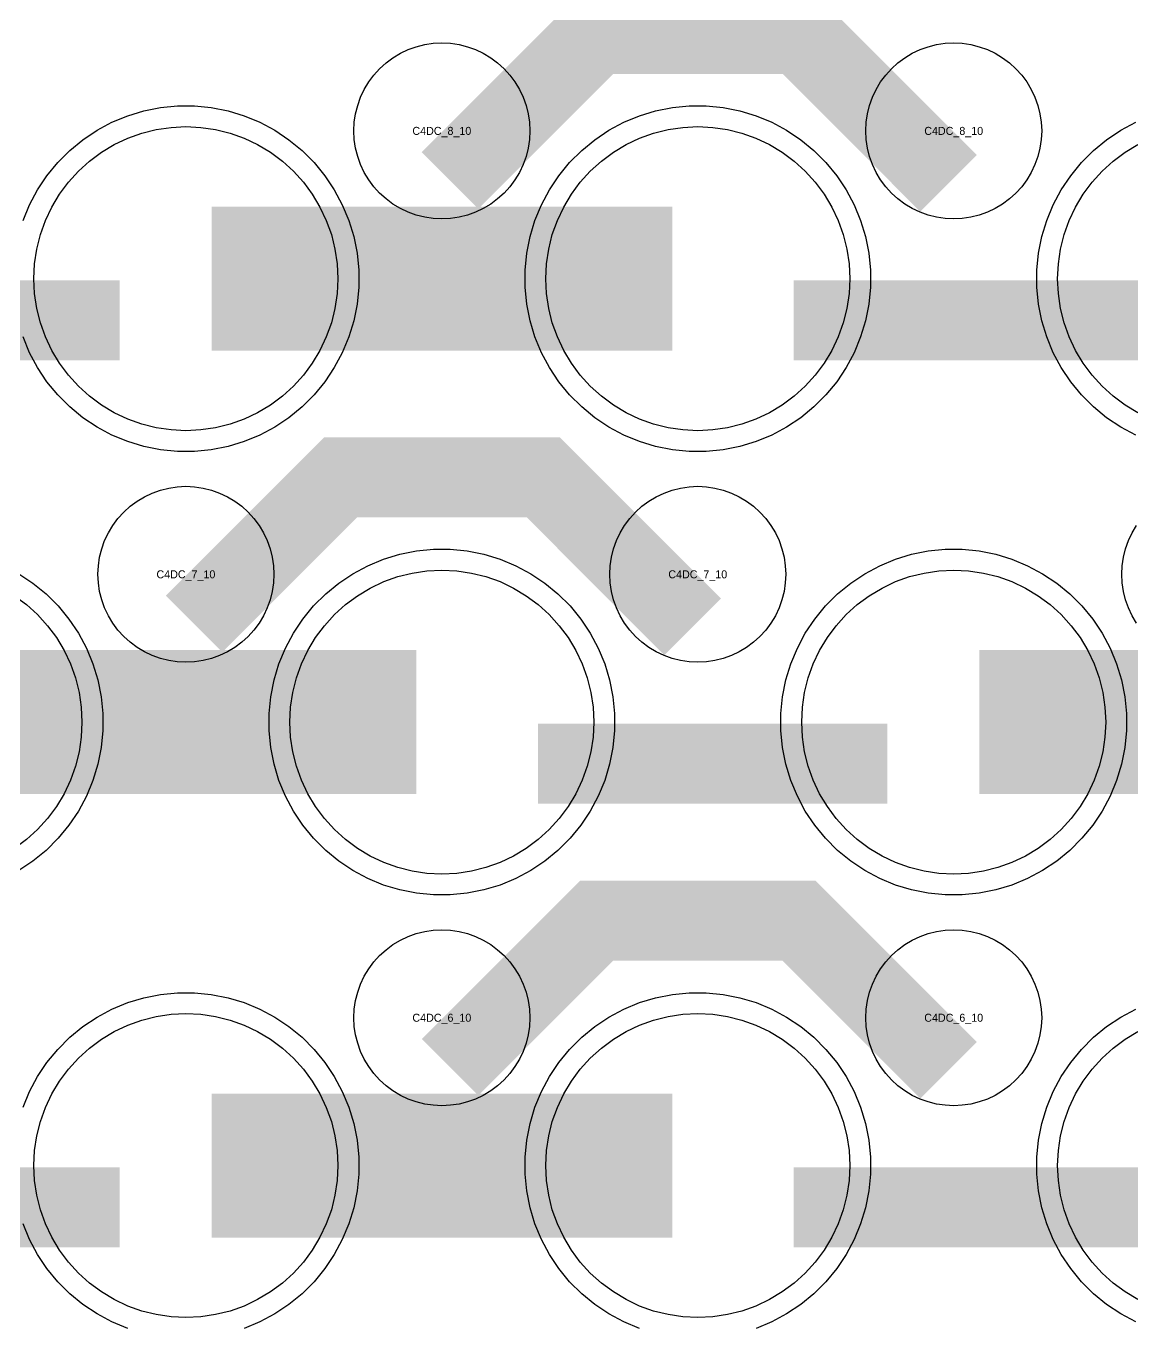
# Model space of a CAD drawing. Extents: x -11880 to 11880, y -14992 to 14992.
# Drawn here: x -8850 to -8504.2, y -14057.4 to -13652.1 of the extents above; entities that cross this region are included whole.
import ezdxf
from ezdxf.enums import TextEntityAlignment as Align

# ---------------------------------------------------------------- set-up
doc = ezdxf.new("R2010")
doc.units = 0
doc.header["$MEASUREMENT"] = 0
for name, color, linetype in [('GDS_775_DT_237', 138, 'CONTINUOUS'), ('RDL1_FS', 34, 'CONTINUOUS'), ('RDL_BS', 160, 'CONTINUOUS')]:
    doc.layers.add(name, color=color, linetype=linetype)

msp = doc.modelspace()

# ---------------------------------------------------------------- linework, layer by layer
at = {"layer": 'RDL1_FS', "color": 241, "true_color": 0xf7abae}
for points in [[(-8800, -13778.559), (-8804.657, -13778.33), (-8809.268, -13777.646), (-8813.791, -13776.514), (-8818.181, -13774.942), (-8822.395, -13772.95), (-8826.395, -13770.552), (-8830.14, -13767.774), (-8833.594, -13764.644), (-8836.724, -13761.19), (-8839.502, -13757.445), (-8841.9, -13753.445), (-8843.892, -13749.231), (-8845.464, -13744.841), (-8846.596, -13740.318), (-8847.28, -13735.707), (-8847.509, -13731.05), (-8847.28, -13726.393), (-8846.596, -13721.782), (-8845.464, -13717.259), (-8843.892, -13712.869), (-8841.9, -13708.655), (-8839.502, -13704.655), (-8836.724, -13700.91), (-8833.594, -13697.456), (-8830.14, -13694.326), (-8826.395, -13691.548), (-8822.395, -13689.15), (-8818.181, -13687.158), (-8813.791, -13685.586), (-8809.268, -13684.454), (-8804.657, -13683.77), (-8800, -13683.541), (-8795.343, -13683.77), (-8790.732, -13684.454), (-8786.209, -13685.586), (-8781.819, -13687.158), (-8777.605, -13689.15), (-8773.605, -13691.548), (-8769.86, -13694.326), (-8766.406, -13697.456), (-8763.276, -13700.91), (-8760.498, -13704.655), (-8758.1, -13708.655), (-8756.108, -13712.869), (-8754.536, -13717.259), (-8753.404, -13721.782), (-8752.72, -13726.393), (-8752.491, -13731.05), (-8752.72, -13735.707), (-8753.404, -13740.318), (-8754.536, -13744.841), (-8756.108, -13749.231), (-8758.1, -13753.445), (-8760.498, -13757.445), (-8763.276, -13761.19), (-8766.406, -13764.644), (-8769.86, -13767.774), (-8773.605, -13770.552), (-8777.605, -13772.95), (-8781.819, -13774.942), (-8786.209, -13776.514), (-8790.732, -13777.646), (-8795.343, -13778.33)], [(-8640, -13778.559), (-8644.657, -13778.33), (-8649.268, -13777.646), (-8653.791, -13776.514), (-8658.181, -13774.942), (-8662.395, -13772.95), (-8666.395, -13770.552), (-8670.14, -13767.774), (-8673.594, -13764.644), (-8676.724, -13761.19), (-8679.502, -13757.445), (-8681.9, -13753.445), (-8683.892, -13749.231), (-8685.464, -13744.841), (-8686.596, -13740.318), (-8687.28, -13735.707), (-8687.509, -13731.05), (-8687.28, -13726.393), (-8686.596, -13721.782), (-8685.464, -13717.259), (-8683.892, -13712.869), (-8681.9, -13708.655), (-8679.502, -13704.655), (-8676.724, -13700.91), (-8673.594, -13697.456), (-8670.14, -13694.326), (-8666.395, -13691.548), (-8662.395, -13689.15), (-8658.181, -13687.158), (-8653.791, -13685.586), (-8649.268, -13684.454), (-8644.657, -13683.77), (-8640, -13683.541), (-8635.343, -13683.77), (-8630.732, -13684.454), (-8626.209, -13685.586), (-8621.819, -13687.158), (-8617.605, -13689.15), (-8613.605, -13691.548), (-8609.86, -13694.326), (-8606.406, -13697.456), (-8603.276, -13700.91), (-8600.498, -13704.655), (-8598.1, -13708.655), (-8596.108, -13712.869), (-8594.536, -13717.259), (-8593.404, -13721.782), (-8592.72, -13726.393), (-8592.491, -13731.05), (-8592.72, -13735.707), (-8593.404, -13740.318), (-8594.536, -13744.841), (-8596.108, -13749.231), (-8598.1, -13753.445), (-8600.498, -13757.445), (-8603.276, -13761.19), (-8606.406, -13764.644), (-8609.86, -13767.774), (-8613.605, -13770.552), (-8617.605, -13772.95), (-8621.819, -13774.942), (-8626.209, -13776.514), (-8630.732, -13777.646), (-8635.343, -13778.33)], [(-8720, -13917.124), (-8724.657, -13916.895), (-8729.268, -13916.211), (-8733.791, -13915.079), (-8738.181, -13913.507), (-8742.395, -13911.515), (-8746.395, -13909.117), (-8750.14, -13906.339), (-8753.594, -13903.209), (-8756.724, -13899.755), (-8759.502, -13896.01), (-8761.9, -13892.01), (-8763.892, -13887.796), (-8765.464, -13883.406), (-8766.596, -13878.883), (-8767.28, -13874.272), (-8767.509, -13869.615), (-8767.28, -13864.958), (-8766.596, -13860.347), (-8765.464, -13855.824), (-8763.892, -13851.434), (-8761.9, -13847.22), (-8759.502, -13843.22), (-8756.724, -13839.475), (-8753.594, -13836.021), (-8750.14, -13832.891), (-8746.395, -13830.113), (-8742.395, -13827.715), (-8738.181, -13825.723), (-8733.791, -13824.151), (-8729.268, -13823.019), (-8724.657, -13822.335), (-8720, -13822.106), (-8715.343, -13822.335), (-8710.732, -13823.019), (-8706.209, -13824.151), (-8701.819, -13825.723), (-8697.605, -13827.715), (-8693.605, -13830.113), (-8689.86, -13832.891), (-8686.406, -13836.021), (-8683.276, -13839.475), (-8680.498, -13843.22), (-8678.1, -13847.22), (-8676.108, -13851.434), (-8674.536, -13855.824), (-8673.404, -13860.347), (-8672.72, -13864.958), (-8672.491, -13869.615), (-8672.72, -13874.272), (-8673.404, -13878.883), (-8674.536, -13883.406), (-8676.108, -13887.796), (-8678.1, -13892.01), (-8680.498, -13896.01), (-8683.276, -13899.755), (-8686.406, -13903.209), (-8689.86, -13906.339), (-8693.605, -13909.117), (-8697.605, -13911.515), (-8701.819, -13913.507), (-8706.209, -13915.079), (-8710.732, -13916.211), (-8715.343, -13916.895)], [(-8560, -13917.124), (-8564.657, -13916.895), (-8569.268, -13916.211), (-8573.791, -13915.079), (-8578.181, -13913.507), (-8582.395, -13911.515), (-8586.395, -13909.117), (-8590.14, -13906.339), (-8593.594, -13903.209), (-8596.724, -13899.755), (-8599.502, -13896.01), (-8601.9, -13892.01), (-8603.892, -13887.796), (-8605.464, -13883.406), (-8606.596, -13878.883), (-8607.28, -13874.272), (-8607.509, -13869.615), (-8607.28, -13864.958), (-8606.596, -13860.347), (-8605.464, -13855.824), (-8603.892, -13851.434), (-8601.9, -13847.22), (-8599.502, -13843.22), (-8596.724, -13839.475), (-8593.594, -13836.021), (-8590.14, -13832.891), (-8586.395, -13830.113), (-8582.395, -13827.715), (-8578.181, -13825.723), (-8573.791, -13824.151), (-8569.268, -13823.019), (-8564.657, -13822.335), (-8560, -13822.106), (-8555.343, -13822.335), (-8550.732, -13823.019), (-8546.209, -13824.151), (-8541.819, -13825.723), (-8537.605, -13827.715), (-8533.605, -13830.113), (-8529.86, -13832.891), (-8526.406, -13836.021), (-8523.276, -13839.475), (-8520.498, -13843.22), (-8518.1, -13847.22), (-8516.108, -13851.434), (-8514.536, -13855.824), (-8513.404, -13860.347), (-8512.72, -13864.958), (-8512.491, -13869.615), (-8512.72, -13874.272), (-8513.404, -13878.883), (-8514.536, -13883.406), (-8516.108, -13887.796), (-8518.1, -13892.01), (-8520.498, -13896.01), (-8523.276, -13899.755), (-8526.406, -13903.209), (-8529.86, -13906.339), (-8533.605, -13909.117), (-8537.605, -13911.515), (-8541.819, -13913.507), (-8546.209, -13915.079), (-8550.732, -13916.211), (-8555.343, -13916.895)], [(-8800, -14055.689), (-8804.657, -14055.46), (-8809.268, -14054.776), (-8813.791, -14053.644), (-8818.181, -14052.072), (-8822.395, -14050.08), (-8826.395, -14047.682), (-8830.14, -14044.904), (-8833.594, -14041.774), (-8836.724, -14038.32), (-8839.502, -14034.575), (-8841.9, -14030.575), (-8843.892, -14026.361), (-8845.464, -14021.971), (-8846.596, -14017.448), (-8847.28, -14012.837), (-8847.509, -14008.18), (-8847.28, -14003.523), (-8846.596, -13998.912), (-8845.464, -13994.389), (-8843.892, -13989.999), (-8841.9, -13985.785), (-8839.502, -13981.785), (-8836.724, -13978.04), (-8833.594, -13974.586), (-8830.14, -13971.456), (-8826.395, -13968.678), (-8822.395, -13966.28), (-8818.181, -13964.288), (-8813.791, -13962.716), (-8809.268, -13961.584), (-8804.657, -13960.9), (-8800, -13960.671), (-8795.343, -13960.9), (-8790.732, -13961.584), (-8786.209, -13962.716), (-8781.819, -13964.288), (-8777.605, -13966.28), (-8773.605, -13968.678), (-8769.86, -13971.456), (-8766.406, -13974.586), (-8763.276, -13978.04), (-8760.498, -13981.785), (-8758.1, -13985.785), (-8756.108, -13989.999), (-8754.536, -13994.389), (-8753.404, -13998.912), (-8752.72, -14003.523), (-8752.491, -14008.18), (-8752.72, -14012.837), (-8753.404, -14017.448), (-8754.536, -14021.971), (-8756.108, -14026.361), (-8758.1, -14030.575), (-8760.498, -14034.575), (-8763.276, -14038.32), (-8766.406, -14041.774), (-8769.86, -14044.904), (-8773.605, -14047.682), (-8777.605, -14050.08), (-8781.819, -14052.072), (-8786.209, -14053.644), (-8790.732, -14054.776), (-8795.343, -14055.46)], [(-8640, -14055.689), (-8644.657, -14055.46), (-8649.268, -14054.776), (-8653.791, -14053.644), (-8658.181, -14052.072), (-8662.395, -14050.08), (-8666.395, -14047.682), (-8670.14, -14044.904), (-8673.594, -14041.774), (-8676.724, -14038.32), (-8679.502, -14034.575), (-8681.9, -14030.575), (-8683.892, -14026.361), (-8685.464, -14021.971), (-8686.596, -14017.448), (-8687.28, -14012.837), (-8687.509, -14008.18), (-8687.28, -14003.523), (-8686.596, -13998.912), (-8685.464, -13994.389), (-8683.892, -13989.999), (-8681.9, -13985.785), (-8679.502, -13981.785), (-8676.724, -13978.04), (-8673.594, -13974.586), (-8670.14, -13971.456), (-8666.395, -13968.678), (-8662.395, -13966.28), (-8658.181, -13964.288), (-8653.791, -13962.716), (-8649.268, -13961.584), (-8644.657, -13960.9), (-8640, -13960.671), (-8635.343, -13960.9), (-8630.732, -13961.584), (-8626.209, -13962.716), (-8621.819, -13964.288), (-8617.605, -13966.28), (-8613.605, -13968.678), (-8609.86, -13971.456), (-8606.406, -13974.586), (-8603.276, -13978.04), (-8600.498, -13981.785), (-8598.1, -13985.785), (-8596.108, -13989.999), (-8594.536, -13994.389), (-8593.404, -13998.912), (-8592.72, -14003.523), (-8592.491, -14008.18), (-8592.72, -14012.837), (-8593.404, -14017.448), (-8594.536, -14021.971), (-8596.108, -14026.361), (-8598.1, -14030.575), (-8600.498, -14034.575), (-8603.276, -14038.32), (-8606.406, -14041.774), (-8609.86, -14044.904), (-8613.605, -14047.682), (-8617.605, -14050.08), (-8621.819, -14052.072), (-8626.209, -14053.644), (-8630.732, -14054.776), (-8635.343, -14055.46)]]:
    msp.add_lwpolyline(points, close=True, dxfattribs=at)
for points in [[(-8502.395, -13772.95), (-8506.395, -13770.552), (-8510.14, -13767.774), (-8513.594, -13764.644), (-8516.724, -13761.19), (-8519.502, -13757.445), (-8521.9, -13753.445), (-8523.892, -13749.231), (-8525.464, -13744.841), (-8526.596, -13740.318), (-8527.28, -13735.707), (-8527.509, -13731.05), (-8527.28, -13726.393), (-8526.596, -13721.782), (-8525.464, -13717.259), (-8523.892, -13712.869), (-8521.9, -13708.655), (-8519.502, -13704.655), (-8516.724, -13700.91), (-8513.594, -13697.456), (-8510.14, -13694.326), (-8506.395, -13691.548), (-8502.395, -13689.15)], [(-8853.605, -13830.113), (-8849.86, -13832.891), (-8846.406, -13836.021), (-8843.276, -13839.475), (-8840.498, -13843.22), (-8838.1, -13847.22), (-8836.108, -13851.434), (-8834.536, -13855.824), (-8833.404, -13860.347), (-8832.72, -13864.958), (-8832.491, -13869.615), (-8832.72, -13874.272), (-8833.404, -13878.883), (-8834.536, -13883.406), (-8836.108, -13887.796), (-8838.1, -13892.01), (-8840.498, -13896.01), (-8843.276, -13899.755), (-8846.406, -13903.209), (-8849.86, -13906.339), (-8853.605, -13909.117)], [(-8502.395, -14050.08), (-8506.395, -14047.682), (-8510.14, -14044.904), (-8513.594, -14041.774), (-8516.724, -14038.32), (-8519.502, -14034.575), (-8521.9, -14030.575), (-8523.892, -14026.361), (-8525.464, -14021.971), (-8526.596, -14017.448), (-8527.28, -14012.837), (-8527.509, -14008.18), (-8527.28, -14003.523), (-8526.596, -13998.912), (-8525.464, -13994.389), (-8523.892, -13989.999), (-8521.9, -13985.785), (-8519.502, -13981.785), (-8516.724, -13978.04), (-8513.594, -13974.586), (-8510.14, -13971.456), (-8506.395, -13968.678), (-8502.395, -13966.28)]]:
    msp.add_lwpolyline(points, dxfattribs=at)
for points in [[(-8791.998, -13731.05, 45, 45, 0), (-8719.998, -13731.05, 45, 45, 0)], [(-8719.998, -13731.05, 45, 45, 0), (-8647.998, -13731.05, 45, 45, 0)], [(-8871.998, -13869.615, 45, 45, 0), (-8799.998, -13869.615, 45, 45, 0)], [(-8799.998, -13869.615, 45, 45, 0), (-8727.998, -13869.615, 45, 45, 0)], [(-8551.998, -13869.615, 45, 45, 0), (-8479.998, -13869.615, 45, 45, 0)], [(-8791.998, -14008.18, 45, 45, 0), (-8719.998, -14008.18, 45, 45, 0)], [(-8719.998, -14008.18, 45, 45, 0), (-8647.998, -14008.18, 45, 45, 0)]]:
    msp.add_lwpolyline(points, format="xyseb", dxfattribs=at)
at = {"layer": 'RDL_BS'}
for points in [[(-8717.438, -13700.364, 25, 25, 0), (-8671.623, -13654.549, 25, 25, 0), (-8638.07, -13654.549, 25, 25, 0)], [(-8561.599, -13701.263, 25, 25, 0), (-8608.313, -13654.549, 25, 25, 0), (-8638.071, -13654.549, 25, 25, 0)], [(-8797.438, -13838.929, 25, 25, 0), (-8751.623, -13793.114, 25, 25, 0), (-8718.07, -13793.114, 25, 25, 0)], [(-8641.599, -13839.828, 25, 25, 0), (-8688.313, -13793.114, 25, 25, 0), (-8718.071, -13793.114, 25, 25, 0)], [(-8717.438, -13977.494, 25, 25, 0), (-8671.623, -13931.679, 25, 25, 0), (-8638.07, -13931.679, 25, 25, 0)], [(-8561.599, -13978.393, 25, 25, 0), (-8608.313, -13931.679, 25, 25, 0), (-8638.071, -13931.679, 25, 25, 0)]]:
    msp.add_lwpolyline(points, format="xyseb", dxfattribs=at)
for points in [[(-8720, -13712.356), (-8722.693, -13712.224), (-8725.365, -13711.828), (-8727.984, -13711.171), (-8730.519, -13710.264), (-8732.956, -13709.112), (-8735.28, -13707.719), (-8737.443, -13706.116), (-8739.442, -13704.304), (-8741.254, -13702.305), (-8742.857, -13700.142), (-8744.25, -13697.818), (-8745.402, -13695.381), (-8746.309, -13692.846), (-8746.966, -13690.227), (-8747.362, -13687.555), (-8747.494, -13684.862), (-8747.362, -13682.169), (-8746.966, -13679.497), (-8746.309, -13676.878), (-8745.402, -13674.343), (-8744.25, -13671.906), (-8742.857, -13669.582), (-8741.254, -13667.419), (-8739.442, -13665.42), (-8737.443, -13663.608), (-8735.28, -13662.005), (-8732.956, -13660.612), (-8730.519, -13659.46), (-8727.984, -13658.553), (-8725.365, -13657.896), (-8722.693, -13657.5), (-8720, -13657.368), (-8717.307, -13657.5), (-8714.635, -13657.896), (-8712.016, -13658.553), (-8709.481, -13659.46), (-8707.044, -13660.612), (-8704.72, -13662.005), (-8702.557, -13663.608), (-8700.558, -13665.42), (-8698.746, -13667.419), (-8697.143, -13669.582), (-8695.75, -13671.906), (-8694.598, -13674.343), (-8693.691, -13676.878), (-8693.034, -13679.497), (-8692.638, -13682.169), (-8692.506, -13684.862), (-8692.638, -13687.555), (-8693.034, -13690.227), (-8693.691, -13692.846), (-8694.598, -13695.381), (-8695.75, -13697.818), (-8697.143, -13700.142), (-8698.746, -13702.305), (-8700.558, -13704.304), (-8702.557, -13706.116), (-8704.72, -13707.719), (-8707.044, -13709.112), (-8709.481, -13710.264), (-8712.016, -13711.171), (-8714.635, -13711.828), (-8717.307, -13712.224)], [(-8560, -13712.356), (-8562.693, -13712.224), (-8565.365, -13711.828), (-8567.984, -13711.171), (-8570.519, -13710.264), (-8572.956, -13709.112), (-8575.28, -13707.719), (-8577.443, -13706.116), (-8579.442, -13704.304), (-8581.254, -13702.305), (-8582.857, -13700.142), (-8584.25, -13697.818), (-8585.402, -13695.381), (-8586.309, -13692.846), (-8586.966, -13690.227), (-8587.362, -13687.555), (-8587.494, -13684.862), (-8587.362, -13682.169), (-8586.966, -13679.497), (-8586.309, -13676.878), (-8585.402, -13674.343), (-8584.25, -13671.906), (-8582.857, -13669.582), (-8581.254, -13667.419), (-8579.442, -13665.42), (-8577.443, -13663.608), (-8575.28, -13662.005), (-8572.956, -13660.612), (-8570.519, -13659.46), (-8567.984, -13658.553), (-8565.365, -13657.896), (-8562.693, -13657.5), (-8560, -13657.368), (-8557.307, -13657.5), (-8554.635, -13657.896), (-8552.016, -13658.553), (-8549.481, -13659.46), (-8547.044, -13660.612), (-8544.72, -13662.005), (-8542.557, -13663.608), (-8540.558, -13665.42), (-8538.746, -13667.419), (-8537.143, -13669.582), (-8535.75, -13671.906), (-8534.598, -13674.343), (-8533.691, -13676.878), (-8533.034, -13679.497), (-8532.638, -13682.169), (-8532.506, -13684.862), (-8532.638, -13687.555), (-8533.034, -13690.227), (-8533.691, -13692.846), (-8534.598, -13695.381), (-8535.75, -13697.818), (-8537.143, -13700.142), (-8538.746, -13702.305), (-8540.558, -13704.304), (-8542.557, -13706.116), (-8544.72, -13707.719), (-8547.044, -13709.112), (-8549.481, -13710.264), (-8552.016, -13711.171), (-8554.635, -13711.828), (-8557.307, -13712.224)], [(-8800, -13850.921), (-8802.693, -13850.789), (-8805.365, -13850.393), (-8807.984, -13849.736), (-8810.519, -13848.829), (-8812.956, -13847.677), (-8815.28, -13846.284), (-8817.443, -13844.681), (-8819.442, -13842.869), (-8821.254, -13840.87), (-8822.857, -13838.707), (-8824.25, -13836.383), (-8825.402, -13833.946), (-8826.309, -13831.411), (-8826.966, -13828.792), (-8827.362, -13826.12), (-8827.494, -13823.427), (-8827.362, -13820.734), (-8826.966, -13818.062), (-8826.309, -13815.443), (-8825.402, -13812.908), (-8824.25, -13810.471), (-8822.857, -13808.147), (-8821.254, -13805.984), (-8819.442, -13803.985), (-8817.443, -13802.173), (-8815.28, -13800.57), (-8812.956, -13799.177), (-8810.519, -13798.025), (-8807.984, -13797.118), (-8805.365, -13796.461), (-8802.693, -13796.065), (-8800, -13795.933), (-8797.307, -13796.065), (-8794.635, -13796.461), (-8792.016, -13797.118), (-8789.481, -13798.025), (-8787.044, -13799.177), (-8784.72, -13800.57), (-8782.557, -13802.173), (-8780.558, -13803.985), (-8778.746, -13805.984), (-8777.143, -13808.147), (-8775.75, -13810.471), (-8774.598, -13812.908), (-8773.691, -13815.443), (-8773.034, -13818.062), (-8772.638, -13820.734), (-8772.506, -13823.427), (-8772.638, -13826.12), (-8773.034, -13828.792), (-8773.691, -13831.411), (-8774.598, -13833.946), (-8775.75, -13836.383), (-8777.143, -13838.707), (-8778.746, -13840.87), (-8780.558, -13842.869), (-8782.557, -13844.681), (-8784.72, -13846.284), (-8787.044, -13847.677), (-8789.481, -13848.829), (-8792.016, -13849.736), (-8794.635, -13850.393), (-8797.307, -13850.789)], [(-8640, -13850.921), (-8642.693, -13850.789), (-8645.365, -13850.393), (-8647.984, -13849.736), (-8650.519, -13848.829), (-8652.956, -13847.677), (-8655.28, -13846.284), (-8657.443, -13844.681), (-8659.442, -13842.869), (-8661.254, -13840.87), (-8662.857, -13838.707), (-8664.25, -13836.383), (-8665.402, -13833.946), (-8666.309, -13831.411), (-8666.966, -13828.792), (-8667.362, -13826.12), (-8667.494, -13823.427), (-8667.362, -13820.734), (-8666.966, -13818.062), (-8666.309, -13815.443), (-8665.402, -13812.908), (-8664.25, -13810.471), (-8662.857, -13808.147), (-8661.254, -13805.984), (-8659.442, -13803.985), (-8657.443, -13802.173), (-8655.28, -13800.57), (-8652.956, -13799.177), (-8650.519, -13798.025), (-8647.984, -13797.118), (-8645.365, -13796.461), (-8642.693, -13796.065), (-8640, -13795.933), (-8637.307, -13796.065), (-8634.635, -13796.461), (-8632.016, -13797.118), (-8629.481, -13798.025), (-8627.044, -13799.177), (-8624.72, -13800.57), (-8622.557, -13802.173), (-8620.558, -13803.985), (-8618.746, -13805.984), (-8617.143, -13808.147), (-8615.75, -13810.471), (-8614.598, -13812.908), (-8613.691, -13815.443), (-8613.034, -13818.062), (-8612.638, -13820.734), (-8612.506, -13823.427), (-8612.638, -13826.12), (-8613.034, -13828.792), (-8613.691, -13831.411), (-8614.598, -13833.946), (-8615.75, -13836.383), (-8617.143, -13838.707), (-8618.746, -13840.87), (-8620.558, -13842.869), (-8622.557, -13844.681), (-8624.72, -13846.284), (-8627.044, -13847.677), (-8629.481, -13848.829), (-8632.016, -13849.736), (-8634.635, -13850.393), (-8637.307, -13850.789)], [(-8720, -13989.486), (-8722.693, -13989.354), (-8725.365, -13988.958), (-8727.984, -13988.301), (-8730.519, -13987.394), (-8732.956, -13986.242), (-8735.28, -13984.849), (-8737.443, -13983.246), (-8739.442, -13981.434), (-8741.254, -13979.435), (-8742.857, -13977.272), (-8744.25, -13974.948), (-8745.402, -13972.511), (-8746.309, -13969.976), (-8746.966, -13967.357), (-8747.362, -13964.685), (-8747.494, -13961.992), (-8747.362, -13959.299), (-8746.966, -13956.627), (-8746.309, -13954.008), (-8745.402, -13951.473), (-8744.25, -13949.036), (-8742.857, -13946.712), (-8741.254, -13944.549), (-8739.442, -13942.55), (-8737.443, -13940.738), (-8735.28, -13939.135), (-8732.956, -13937.742), (-8730.519, -13936.59), (-8727.984, -13935.683), (-8725.365, -13935.026), (-8722.693, -13934.63), (-8720, -13934.498), (-8717.307, -13934.63), (-8714.635, -13935.026), (-8712.016, -13935.683), (-8709.481, -13936.59), (-8707.044, -13937.742), (-8704.72, -13939.135), (-8702.557, -13940.738), (-8700.558, -13942.55), (-8698.746, -13944.549), (-8697.143, -13946.712), (-8695.75, -13949.036), (-8694.598, -13951.473), (-8693.691, -13954.008), (-8693.034, -13956.627), (-8692.638, -13959.299), (-8692.506, -13961.992), (-8692.638, -13964.685), (-8693.034, -13967.357), (-8693.691, -13969.976), (-8694.598, -13972.511), (-8695.75, -13974.948), (-8697.143, -13977.272), (-8698.746, -13979.435), (-8700.558, -13981.434), (-8702.557, -13983.246), (-8704.72, -13984.849), (-8707.044, -13986.242), (-8709.481, -13987.394), (-8712.016, -13988.301), (-8714.635, -13988.958), (-8717.307, -13989.354)], [(-8560, -13989.486), (-8562.693, -13989.354), (-8565.365, -13988.958), (-8567.984, -13988.301), (-8570.519, -13987.394), (-8572.956, -13986.242), (-8575.28, -13984.849), (-8577.443, -13983.246), (-8579.442, -13981.434), (-8581.254, -13979.435), (-8582.857, -13977.272), (-8584.25, -13974.948), (-8585.402, -13972.511), (-8586.309, -13969.976), (-8586.966, -13967.357), (-8587.362, -13964.685), (-8587.494, -13961.992), (-8587.362, -13959.299), (-8586.966, -13956.627), (-8586.309, -13954.008), (-8585.402, -13951.473), (-8584.25, -13949.036), (-8582.857, -13946.712), (-8581.254, -13944.549), (-8579.442, -13942.55), (-8577.443, -13940.738), (-8575.28, -13939.135), (-8572.956, -13937.742), (-8570.519, -13936.59), (-8567.984, -13935.683), (-8565.365, -13935.026), (-8562.693, -13934.63), (-8560, -13934.498), (-8557.307, -13934.63), (-8554.635, -13935.026), (-8552.016, -13935.683), (-8549.481, -13936.59), (-8547.044, -13937.742), (-8544.72, -13939.135), (-8542.557, -13940.738), (-8540.558, -13942.55), (-8538.746, -13944.549), (-8537.143, -13946.712), (-8535.75, -13949.036), (-8534.598, -13951.473), (-8533.691, -13954.008), (-8533.034, -13956.627), (-8532.638, -13959.299), (-8532.506, -13961.992), (-8532.638, -13964.685), (-8533.034, -13967.357), (-8533.691, -13969.976), (-8534.598, -13972.511), (-8535.75, -13974.948), (-8537.143, -13977.272), (-8538.746, -13979.435), (-8540.558, -13981.434), (-8542.557, -13983.246), (-8544.72, -13984.849), (-8547.044, -13986.242), (-8549.481, -13987.394), (-8552.016, -13988.301), (-8554.635, -13988.958), (-8557.307, -13989.354)]]:
    msp.add_lwpolyline(points, close=True, dxfattribs=at)
at = {"layer": 'RDL_BS', "color": 241, "true_color": 0xf7abae}
for points in [[(-8850.906, -13712.845), (-8848.875, -13707.935), (-8846.383, -13703.273), (-8843.436, -13698.859), (-8840.074, -13694.758), (-8836.292, -13690.976), (-8832.191, -13687.614), (-8827.777, -13684.667), (-8823.115, -13682.175), (-8818.205, -13680.144), (-8813.165, -13678.613), (-8807.938, -13677.567), (-8802.644, -13677.05), (-8797.356, -13677.05), (-8792.062, -13677.567), (-8786.835, -13678.613), (-8781.795, -13680.144), (-8776.885, -13682.175), (-8772.223, -13684.667), (-8767.809, -13687.614), (-8763.708, -13690.976), (-8759.926, -13694.758), (-8756.564, -13698.859), (-8753.617, -13703.273), (-8751.125, -13707.935), (-8749.094, -13712.845), (-8747.563, -13717.885), (-8746.517, -13723.112), (-8746, -13728.406), (-8746, -13733.694), (-8746.517, -13738.988), (-8747.563, -13744.215), (-8749.094, -13749.255), (-8751.125, -13754.165), (-8753.617, -13758.827), (-8756.564, -13763.241), (-8759.926, -13767.342), (-8763.708, -13771.124), (-8767.809, -13774.486), (-8772.223, -13777.433), (-8776.885, -13779.925), (-8781.795, -13781.956), (-8786.835, -13783.487), (-8792.062, -13784.533), (-8797.356, -13785.05), (-8802.644, -13785.05), (-8807.938, -13784.533), (-8813.165, -13783.487), (-8818.205, -13781.956), (-8823.115, -13779.925), (-8827.777, -13777.433), (-8832.191, -13774.486), (-8836.292, -13771.124), (-8840.074, -13767.342), (-8843.436, -13763.241), (-8846.383, -13758.827), (-8848.875, -13754.165), (-8850.906, -13749.255)], [(-8503.115, -13779.925), (-8507.777, -13777.433), (-8512.191, -13774.486), (-8516.292, -13771.124), (-8520.074, -13767.342), (-8523.436, -13763.241), (-8526.383, -13758.827), (-8528.875, -13754.165), (-8530.906, -13749.255), (-8532.437, -13744.215), (-8533.483, -13738.988), (-8534, -13733.694), (-8534, -13728.406), (-8533.483, -13723.112), (-8532.437, -13717.885), (-8530.906, -13712.845), (-8528.875, -13707.935), (-8526.383, -13703.273), (-8523.436, -13698.859), (-8520.074, -13694.758), (-8516.292, -13690.976), (-8512.191, -13687.614), (-8507.777, -13684.667), (-8503.115, -13682.175)], [(-8852.223, -13823.232), (-8847.809, -13826.179), (-8843.708, -13829.541), (-8839.926, -13833.323), (-8836.564, -13837.424), (-8833.617, -13841.838), (-8831.125, -13846.5), (-8829.094, -13851.41), (-8827.563, -13856.45), (-8826.517, -13861.677), (-8826, -13866.971), (-8826, -13872.259), (-8826.517, -13877.553), (-8827.563, -13882.78), (-8829.094, -13887.82), (-8831.125, -13892.73), (-8833.617, -13897.392), (-8836.564, -13901.806), (-8839.926, -13905.907), (-8843.708, -13909.689), (-8847.809, -13913.051), (-8852.223, -13915.998)], [(-8850.906, -13989.975), (-8848.875, -13985.065), (-8846.383, -13980.403), (-8843.436, -13975.989), (-8840.074, -13971.888), (-8836.292, -13968.106), (-8832.191, -13964.744), (-8827.777, -13961.797), (-8823.115, -13959.305), (-8818.205, -13957.274), (-8813.165, -13955.743), (-8807.938, -13954.697), (-8802.644, -13954.18), (-8797.356, -13954.18), (-8792.062, -13954.697), (-8786.835, -13955.743), (-8781.795, -13957.274), (-8776.885, -13959.305), (-8772.223, -13961.797), (-8767.809, -13964.744), (-8763.708, -13968.106), (-8759.926, -13971.888), (-8756.564, -13975.989), (-8753.617, -13980.403), (-8751.125, -13985.065), (-8749.094, -13989.975), (-8747.563, -13995.015), (-8746.517, -14000.242), (-8746, -14005.536), (-8746, -14010.824), (-8746.517, -14016.118), (-8747.563, -14021.345), (-8749.094, -14026.385), (-8751.125, -14031.295), (-8753.617, -14035.957), (-8756.564, -14040.371), (-8759.926, -14044.472), (-8763.708, -14048.254), (-8767.809, -14051.616), (-8772.223, -14054.563), (-8776.885, -14057.055), (-8781.795, -14059.086)], [(-8658.205, -14059.086), (-8663.115, -14057.055), (-8667.777, -14054.563), (-8672.191, -14051.616), (-8676.292, -14048.254), (-8680.074, -14044.472), (-8683.436, -14040.371), (-8686.383, -14035.957), (-8688.875, -14031.295), (-8690.906, -14026.385), (-8692.437, -14021.345), (-8693.483, -14016.118), (-8694, -14010.824), (-8694, -14005.536), (-8693.483, -14000.242), (-8692.437, -13995.015), (-8690.906, -13989.975), (-8688.875, -13985.065), (-8686.383, -13980.403), (-8683.436, -13975.989), (-8680.074, -13971.888), (-8676.292, -13968.106), (-8672.191, -13964.744), (-8667.777, -13961.797), (-8663.115, -13959.305), (-8658.205, -13957.274), (-8653.165, -13955.743), (-8647.938, -13954.697), (-8642.644, -13954.18), (-8637.356, -13954.18), (-8632.062, -13954.697), (-8626.835, -13955.743), (-8621.795, -13957.274), (-8616.885, -13959.305), (-8612.223, -13961.797), (-8607.809, -13964.744), (-8603.708, -13968.106), (-8599.926, -13971.888), (-8596.564, -13975.989), (-8593.617, -13980.403), (-8591.125, -13985.065), (-8589.094, -13989.975), (-8587.563, -13995.015), (-8586.517, -14000.242), (-8586, -14005.536), (-8586, -14010.824), (-8586.517, -14016.118), (-8587.563, -14021.345), (-8589.094, -14026.385), (-8591.125, -14031.295), (-8593.617, -14035.957), (-8596.564, -14040.371), (-8599.926, -14044.472), (-8603.708, -14048.254), (-8607.809, -14051.616), (-8612.223, -14054.563), (-8616.885, -14057.055), (-8621.795, -14059.086)], [(-8503.115, -14057.055), (-8507.777, -14054.563), (-8512.191, -14051.616), (-8516.292, -14048.254), (-8520.074, -14044.472), (-8523.436, -14040.371), (-8526.383, -14035.957), (-8528.875, -14031.295), (-8530.906, -14026.385), (-8532.437, -14021.345), (-8533.483, -14016.118), (-8534, -14010.824), (-8534, -14005.536), (-8533.483, -14000.242), (-8532.437, -13995.015), (-8530.906, -13989.975), (-8528.875, -13985.065), (-8526.383, -13980.403), (-8523.436, -13975.989), (-8520.074, -13971.888), (-8516.292, -13968.106), (-8512.191, -13964.744), (-8507.777, -13961.797), (-8503.115, -13959.305)], [(-8818.205, -14059.086), (-8823.115, -14057.055), (-8827.777, -14054.563), (-8832.191, -14051.616), (-8836.292, -14048.254), (-8840.074, -14044.472), (-8843.436, -14040.371), (-8846.383, -14035.957), (-8848.875, -14031.295), (-8850.906, -14026.385)]]:
    msp.add_lwpolyline(points, dxfattribs=at)
for points in [[(-8642.644, -13785.05), (-8647.938, -13784.533), (-8653.165, -13783.487), (-8658.205, -13781.956), (-8663.115, -13779.925), (-8667.777, -13777.433), (-8672.191, -13774.486), (-8676.292, -13771.124), (-8680.074, -13767.342), (-8683.436, -13763.241), (-8686.383, -13758.827), (-8688.875, -13754.165), (-8690.906, -13749.255), (-8692.437, -13744.215), (-8693.483, -13738.988), (-8694, -13733.694), (-8694, -13728.406), (-8693.483, -13723.112), (-8692.437, -13717.885), (-8690.906, -13712.845), (-8688.875, -13707.935), (-8686.383, -13703.273), (-8683.436, -13698.859), (-8680.074, -13694.758), (-8676.292, -13690.976), (-8672.191, -13687.614), (-8667.777, -13684.667), (-8663.115, -13682.175), (-8658.205, -13680.144), (-8653.165, -13678.613), (-8647.938, -13677.567), (-8642.644, -13677.05), (-8637.356, -13677.05), (-8632.062, -13677.567), (-8626.835, -13678.613), (-8621.795, -13680.144), (-8616.885, -13682.175), (-8612.223, -13684.667), (-8607.809, -13687.614), (-8603.708, -13690.976), (-8599.926, -13694.758), (-8596.564, -13698.859), (-8593.617, -13703.273), (-8591.125, -13707.935), (-8589.094, -13712.845), (-8587.563, -13717.885), (-8586.517, -13723.112), (-8586, -13728.406), (-8586, -13733.694), (-8586.517, -13738.988), (-8587.563, -13744.215), (-8589.094, -13749.255), (-8591.125, -13754.165), (-8593.617, -13758.827), (-8596.564, -13763.241), (-8599.926, -13767.342), (-8603.708, -13771.124), (-8607.809, -13774.486), (-8612.223, -13777.433), (-8616.885, -13779.925), (-8621.795, -13781.956), (-8626.835, -13783.487), (-8632.062, -13784.533), (-8637.356, -13785.05)], [(-8722.644, -13923.615), (-8727.938, -13923.098), (-8733.165, -13922.052), (-8738.205, -13920.521), (-8743.115, -13918.49), (-8747.777, -13915.998), (-8752.191, -13913.051), (-8756.292, -13909.689), (-8760.074, -13905.907), (-8763.436, -13901.806), (-8766.383, -13897.392), (-8768.875, -13892.73), (-8770.906, -13887.82), (-8772.437, -13882.78), (-8773.483, -13877.553), (-8774, -13872.259), (-8774, -13866.971), (-8773.483, -13861.677), (-8772.437, -13856.45), (-8770.906, -13851.41), (-8768.875, -13846.5), (-8766.383, -13841.838), (-8763.436, -13837.424), (-8760.074, -13833.323), (-8756.292, -13829.541), (-8752.191, -13826.179), (-8747.777, -13823.232), (-8743.115, -13820.74), (-8738.205, -13818.709), (-8733.165, -13817.178), (-8727.938, -13816.132), (-8722.644, -13815.615), (-8717.356, -13815.615), (-8712.062, -13816.132), (-8706.835, -13817.178), (-8701.795, -13818.709), (-8696.885, -13820.74), (-8692.223, -13823.232), (-8687.809, -13826.179), (-8683.708, -13829.541), (-8679.926, -13833.323), (-8676.564, -13837.424), (-8673.617, -13841.838), (-8671.125, -13846.5), (-8669.094, -13851.41), (-8667.563, -13856.45), (-8666.517, -13861.677), (-8666, -13866.971), (-8666, -13872.259), (-8666.517, -13877.553), (-8667.563, -13882.78), (-8669.094, -13887.82), (-8671.125, -13892.73), (-8673.617, -13897.392), (-8676.564, -13901.806), (-8679.926, -13905.907), (-8683.708, -13909.689), (-8687.809, -13913.051), (-8692.223, -13915.998), (-8696.885, -13918.49), (-8701.795, -13920.521), (-8706.835, -13922.052), (-8712.062, -13923.098), (-8717.356, -13923.615)], [(-8562.644, -13923.615), (-8567.938, -13923.098), (-8573.165, -13922.052), (-8578.205, -13920.521), (-8583.115, -13918.49), (-8587.777, -13915.998), (-8592.191, -13913.051), (-8596.292, -13909.689), (-8600.074, -13905.907), (-8603.436, -13901.806), (-8606.383, -13897.392), (-8608.875, -13892.73), (-8610.906, -13887.82), (-8612.437, -13882.78), (-8613.483, -13877.553), (-8614, -13872.259), (-8614, -13866.971), (-8613.483, -13861.677), (-8612.437, -13856.45), (-8610.906, -13851.41), (-8608.875, -13846.5), (-8606.383, -13841.838), (-8603.436, -13837.424), (-8600.074, -13833.323), (-8596.292, -13829.541), (-8592.191, -13826.179), (-8587.777, -13823.232), (-8583.115, -13820.74), (-8578.205, -13818.709), (-8573.165, -13817.178), (-8567.938, -13816.132), (-8562.644, -13815.615), (-8557.356, -13815.615), (-8552.062, -13816.132), (-8546.835, -13817.178), (-8541.795, -13818.709), (-8536.885, -13820.74), (-8532.223, -13823.232), (-8527.809, -13826.179), (-8523.708, -13829.541), (-8519.926, -13833.323), (-8516.564, -13837.424), (-8513.617, -13841.838), (-8511.125, -13846.5), (-8509.094, -13851.41), (-8507.563, -13856.45), (-8506.517, -13861.677), (-8506, -13866.971), (-8506, -13872.259), (-8506.517, -13877.553), (-8507.563, -13882.78), (-8509.094, -13887.82), (-8511.125, -13892.73), (-8513.617, -13897.392), (-8516.564, -13901.806), (-8519.926, -13905.907), (-8523.708, -13909.689), (-8527.809, -13913.051), (-8532.223, -13915.998), (-8536.885, -13918.49), (-8541.795, -13920.521), (-8546.835, -13922.052), (-8552.062, -13923.098), (-8557.356, -13923.615)]]:
    msp.add_lwpolyline(points, close=True, dxfattribs=at)
for points in [[(-8929.984, -13744.063, 25, 25, 0), (-8820.719, -13744.063, 25, 25, 0)], [(-8609.984, -13744.063, 25, 25, 0), (-8500.719, -13744.063, 25, 25, 0)], [(-8689.984, -13882.628, 25, 25, 0), (-8580.719, -13882.628, 25, 25, 0)], [(-8929.984, -14021.193, 25, 25, 0), (-8820.719, -14021.193, 25, 25, 0)], [(-8609.984, -14021.193, 25, 25, 0), (-8500.719, -14021.193, 25, 25, 0)]]:
    msp.add_lwpolyline(points, format="xyseb", dxfattribs=at)
at = {"layer": 'RDL_BS'}
msp.add_lwpolyline([(-8502.857, -13838.707), (-8504.25, -13836.383), (-8505.402, -13833.946), (-8506.309, -13831.411), (-8506.966, -13828.792), (-8507.362, -13826.12), (-8507.494, -13823.427), (-8507.362, -13820.734), (-8506.966, -13818.062), (-8506.309, -13815.443), (-8505.402, -13812.908), (-8504.25, -13810.471), (-8502.857, -13808.147)], dxfattribs=at)

# ---------------------------------------------------------------- texts
at = {"layer": 'GDS_775_DT_237'}
for s, p in [('C4DC_8_10', (-8720, -13684.862)), ('C4DC_8_10', (-8720, -13684.862)), ('C4DC_8_10', (-8560, -13684.862)), ('C4DC_8_10', (-8560, -13684.862)), ('C4DC_7_10', (-8800, -13823.427)), ('C4DC_7_10', (-8800, -13823.427)), ('C4DC_7_10', (-8640, -13823.427)), ('C4DC_7_10', (-8640, -13823.427)), ('C4DC_6_10', (-8720, -13961.992)), ('C4DC_6_10', (-8720, -13961.992)), ('C4DC_6_10', (-8560, -13961.992)), ('C4DC_6_10', (-8560, -13961.992))]:
    msp.add_text(s, height=2.5, dxfattribs=at).set_placement(p, align=Align.MIDDLE_CENTER)

doc.saveas('drawing.dxf')
